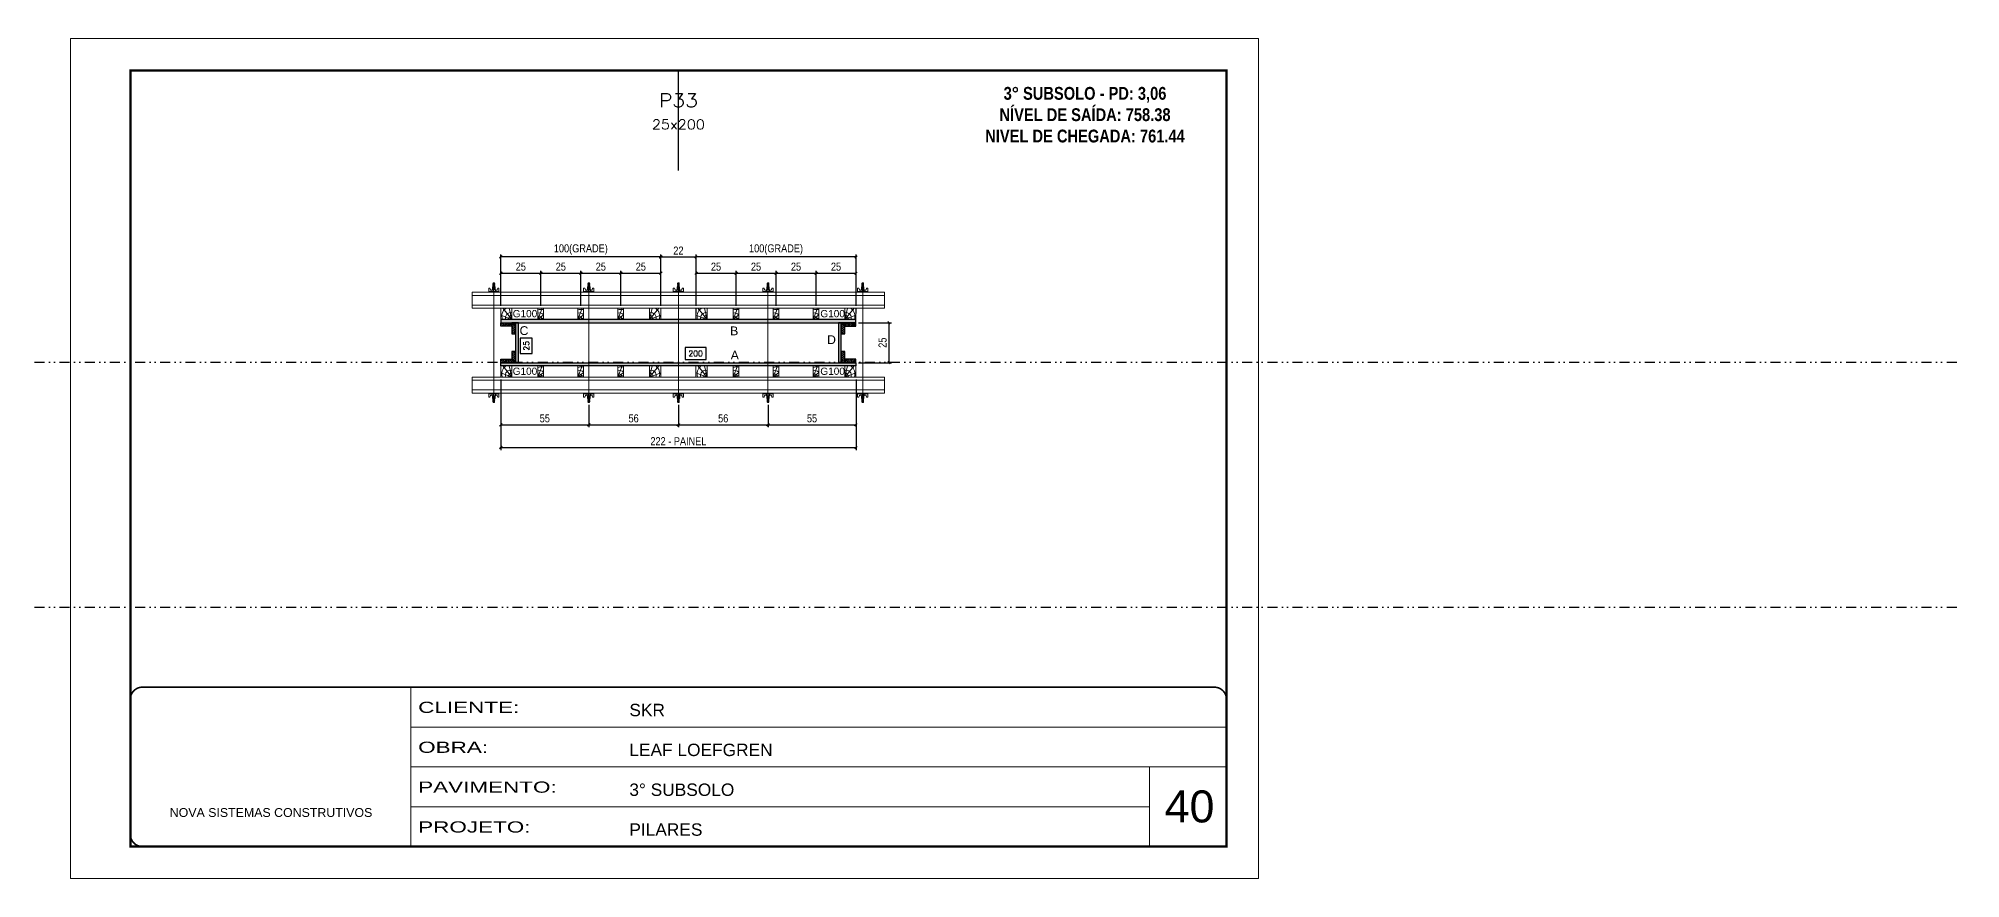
# Model space of a CAD drawing. Header units: millimetres. Extents: x 13777 to 27878, y -21631 to 6985.
# Drawn here: x 19129 to 21531, y -4402 to -3352 of the extents above; entities that cross this region are included whole.
import ezdxf
from ezdxf.enums import TextEntityAlignment as Align

# ---------------------------------------------------------------- set-up
doc = ezdxf.new("R2010")
doc.units = ezdxf.units.MM
for name, pattern in [('CONTINUO', [0]), ('DASHED', [0.75, 0.5, -0.25]), ('DIVIDE2', [0.625, 0.25, -0.125, 0, -0.125, 0, -0.125]), ('HIDDEN', [0.375, 0.25, -0.125])]:
    doc.linetypes.add(name, pattern=pattern)
for name, color, linetype, lineweight in [('CARIMBO', 255, 'Continuous', 9), ('Folhas', 255, 'Continuous', 9), ('Hachura', 251, 'Continuous', 9), ('Madeira', 126, 'Continuous', 18), ('Perfil Metálico', 224, 'Continuous', 18), ('SARRAFO DE PRESSAO', 251, 'DASHED', 9), ('Texto Seção', 7, 'Continuous', 15)]:
    doc.layers.add(name, color=color, linetype=linetype, lineweight=lineweight)
for name, color, linetype in [('CHAPA', 1, 'Continuous'), ('COTA', 241, 'Continuous'), ('NOMENCLATURA', 7, 'Continuous'), ('Nível', 160, 'Continuous'), ('SARRAFO', 251, 'Continuous'), ('Texto de Titulo', 7, 'Continuous'), ('Texto Qtd Sarr', 242, 'Continuous'), ('TEXTO_GERAL', 7, 'Continuous')]:
    doc.layers.add(name, color=color, linetype=linetype)
doc.styles.add('ARIAL', font='arial.ttf')
doc.styles.add('COTA TECNICA 2X', font='techl___.ttf', dxfattribs={"height": 10})
doc.styles.add('ROMANC', font='techb___.ttf', dxfattribs={"height": 2.5})
doc.styles.add('ROMANS', font='romans.shx')
doc.styles.add('SANSSERIF', font='sas_____.pfb')
doc.styles.add('Tecnologia', font='')
doc.styles.get('Tecnologia').set_extended_font_data('Forgotten Futurist')
doc.dimstyles.new('SECAO PILAR', dxfattribs={"dimtxt": 10, "dimasz": 3, "dimexe": 3, "dimexo": 3, "dimgap": 3, "dimtad": 1, "dimdec": 1, "dimlfac": 0.5, "dimzin": 12, "dimdsep": 46, "dimtxsty": 'COTA TECNICA 2X', "dimblk1": 'OBLIQUE', "dimblk2": 'OBLIQUE', "dimsah": 1, "dimcen": 0.9, "dimclrd": 256, "dimclre": 256, "dimclrt": 256, "dimadec": 1, "dimazin": 3, "dimtfac": 1, "dimtdec": 1, "dimtmove": 0, "dimatfit": 3, "dimfxl": 1, "dimtolj": 1, "dimtzin": 12, "dimarcsym": 0})
doc.dimstyles.new('SECÇÃO 2', dxfattribs={"dimtxt": 7, "dimasz": 6, "dimexe": 0.18, "dimexo": 2, "dimgap": -4, "dimtad": 3, "dimdec": 1, "dimlfac": 0.5, "dimzin": 12, "dimdsep": 46, "dimtxsty": 'ROMANS', "dimblk": 'ARCHTICK', "dimcen": 0.09, "dimse1": 1, "dimse2": 1, "dimsd1": 1, "dimsd2": 1, "dimclrd": 180, "dimclre": 5, "dimclrt": 1, "dimadec": 0, "dimazin": 3, "dimtfac": 1, "dimtdec": 1, "dimtofl": 0, "dimtmove": 0, "dimatfit": 3, "dimldrblk": 'ARCHTICK', "dimfxl": 1, "dimtolj": 1, "dimtzin": 0, "dimarcsym": 0})

# ---------------------------------------------------------------- blocks, each defined once
blk = doc.blocks.new('9999999999')
at = {"color": 30, "linetype": 'CONTINUO'}
for p, q in [((98564.6, 34230.2), (98564.6, 34429.4)), ((98564.6, 34379.6), (99584, 34379.6)), ((98564.6, 34329.8), (99488, 34329.8)), ((99584, 34329.8), (99488, 34329.8)), ((99488, 34329.8), (99488, 34230.2)), ((98564.6, 34280), (99488, 34280))]:
    blk.add_line(p, q, dxfattribs=at)
at = {"color": 30, "linetype": 'CONTINUO', "const_width": 2}
blk.add_lwpolyline([(99584, 34230.2), (99584, 34414.4, 0.414214), (99569, 34429.4), (98229, 34429.4, 0.414214), (98214, 34414.4), (98214, 34245.2, 0.414214), (98229, 34230.2), (99584, 34230.2)], format="xyb", dxfattribs=at)
at = {"layer": 'Folhas'}
blk.add_lwpolyline([(98139, 34190.2), (99624, 34190.2), (99624, 35240.2), (98139, 35240.2)], close=True, dxfattribs=at)
at = {"layer": 'Folhas', "color": 30, "const_width": 3}
blk.add_lwpolyline([(98214, 34230.2), (99584, 34230.2), (99584, 35200.2), (98214, 35200.2)], close=True, dxfattribs=at)
at = {"color": 7, "linetype": 'Continuous', "ltscale": 5, "style": 'ARIAL'}
for s, height, p in [('SKR', 15.48, (98837.7, 34393.1)), ('LEAF LOEFGREN', 15.483, (98837.7, 34343.3)), ('3° SUBSOLO', 15.48, (98837.7, 34293.5)), ('NOVA SISTEMAS CONSTRUTIVOS', 11.059, (98263.2, 34267.2)), ('PILARES', 15.48, (98837.7, 34243.7))]:
    blk.add_text(s, height=height, dxfattribs=at).set_placement(p)
at = {"layer": 'Folhas', "color": 7, "style": 'Tecnologia', "width": 1.5}
for s, p in [('CLIENTE:', (98573.7, 34397.2)), ('OBRA:', (98573.7, 34347.3)), ('PAVIMENTO:', (98573.7, 34297.5)), ('PROJETO:', (98573.7, 34247.7))]:
    blk.add_text(s, height=14, dxfattribs=at).set_placement(p)
blk = doc.blocks.new('*D1893')
at = {"layer": 'COTA', "color": 180, "lineweight": -2, "transparency": 16777216}
for p, q in [((19745.9, -3727), (19730.9, -3727)), ((19730.9, -3727), (19730.9, -3746.3)), ((19730.9, -3746.3), (19745.9, -3746.3)), ((19745.9, -3746.3), (19745.9, -3727))]:
    blk.add_line(p, q, dxfattribs=at)
at = {"layer": 'Defpoints', "color": 0, "transparency": 16777216}
for p in [(19745.8, -3707.7), (19745.8, -3757.7), (19749.9, -3757.7)]:
    blk.add_point(p, dxfattribs=at)
at = {"layer": 'COTA', "color": 1, "transparency": 16777216, "insert": (19738.4, -3736.6), "char_height": 7, "attachment_point": 5, "rotation": 90, "style": 'ROMANS'}
blk.add_mtext('\\A1;25', dxfattribs=at)
blk = doc.blocks.new('_ArchTick')
at = {"color": 0, "linetype": 'ByBlock', "const_width": 0.15}
blk.add_lwpolyline([(-0.5, -0.5), (0.5, 0.5)], dxfattribs=at)
blk = doc.blocks.new('*D1894')
at = {"layer": 'COTA', "color": 180, "lineweight": -2, "transparency": 16777216}
for p, q in [((19963, -3738.7), (19937, -3738.7)), ((19937, -3738.7), (19937, -3753.7)), ((19963, -3753.7), (19963, -3738.7)), ((19937, -3753.7), (19963, -3753.7))]:
    blk.add_line(p, q, dxfattribs=at)
at = {"layer": 'Defpoints', "color": 0, "transparency": 16777216}
for p in [(19728.5, -3757.7), (20128.5, -3757.7), (20128.5, -3757.7)]:
    blk.add_point(p, dxfattribs=at)
at = {"layer": 'COTA', "color": 1, "transparency": 16777216, "insert": (19950, -3746.2), "char_height": 7, "attachment_point": 5, "style": 'ROMANS'}
blk.add_mtext('\\A1;200', dxfattribs=at)
blk = doc.blocks.new('_Oblique')
at = {"color": 0, "linetype": 'ByBlock', "lineweight": -2}
blk.add_line((-0.5, -0.5), (0.5, 0.5), dxfattribs=at)
blk = doc.blocks.new('*D1895')
at = {"layer": 'COTA', "lineweight": -2, "transparency": 16777216}
for p, q in [((19706.5, -3778.7), (19706.5, -3866.9)), ((20150.5, -3778.7), (20150.5, -3866.9)), ((19706.5, -3863.9), (20150.5, -3863.9))]:
    blk.add_line(p, q, dxfattribs=at)
at = {"layer": 'Defpoints', "color": 0, "transparency": 16777216}
for p in [(19706.5, -3775.7), (20150.5, -3775.7), (20150.5, -3863.9)]:
    blk.add_point(p, dxfattribs=at)
at = {"layer": 'COTA', "lineweight": -2, "transparency": 16777216, "xscale": 3, "yscale": 3, "zscale": 3, "rotation": 180}
blk.add_blockref('_Oblique', (19706.5, -3863.9), dxfattribs=at)
at = {"layer": 'COTA', "lineweight": -2, "transparency": 16777216, "xscale": 3, "yscale": 3, "zscale": 3}
blk.add_blockref('_Oblique', (20150.5, -3863.9), dxfattribs=at)
at = {"layer": 'COTA', "transparency": 16777216, "insert": (19928.5, -3855.8), "char_height": 10, "attachment_point": 5, "style": 'COTA TECNICA 2X'}
blk.add_mtext('\\A1;222 - PAINEL', dxfattribs=at)
blk = doc.blocks.new('*D1896')
at = {"layer": 'COTA', "lineweight": -2, "transparency": 16777216}
for p, q in [((19706.5, -3778.7), (19706.5, -3838.4)), ((19816.5, -3810.5), (19816.5, -3838.4)), ((19706.5, -3835.4), (19816.5, -3835.4))]:
    blk.add_line(p, q, dxfattribs=at)
at = {"layer": 'Defpoints', "color": 0, "transparency": 16777216}
for p in [(19706.5, -3775.7), (19816.5, -3807.5), (19816.5, -3835.4)]:
    blk.add_point(p, dxfattribs=at)
at = {"layer": 'COTA', "lineweight": -2, "transparency": 16777216, "xscale": 3, "yscale": 3, "zscale": 3, "rotation": 180}
blk.add_blockref('_Oblique', (19706.5, -3835.4), dxfattribs=at)
at = {"layer": 'COTA', "lineweight": -2, "transparency": 16777216, "xscale": 3, "yscale": 3, "zscale": 3}
blk.add_blockref('_Oblique', (19816.5, -3835.4), dxfattribs=at)
at = {"layer": 'COTA', "transparency": 16777216, "insert": (19761.5, -3827.3), "char_height": 10, "attachment_point": 5, "style": 'COTA TECNICA 2X'}
blk.add_mtext('\\A1;55', dxfattribs=at)
blk = doc.blocks.new('*D1897')
at = {"layer": 'COTA', "lineweight": -2, "transparency": 16777216}
for p, q in [((20150.5, -3778.7), (20150.5, -3838.4)), ((20040.5, -3810.5), (20040.5, -3838.4)), ((20040.5, -3835.4), (20150.5, -3835.4))]:
    blk.add_line(p, q, dxfattribs=at)
at = {"layer": 'Defpoints', "color": 0, "transparency": 16777216}
for p in [(20150.5, -3775.7), (20040.5, -3807.5), (20150.5, -3835.4)]:
    blk.add_point(p, dxfattribs=at)
at = {"layer": 'COTA', "lineweight": -2, "transparency": 16777216, "xscale": 3, "yscale": 3, "zscale": 3, "rotation": 180}
blk.add_blockref('_Oblique', (20040.5, -3835.4), dxfattribs=at)
at = {"layer": 'COTA', "lineweight": -2, "transparency": 16777216, "xscale": 3, "yscale": 3, "zscale": 3}
blk.add_blockref('_Oblique', (20150.5, -3835.4), dxfattribs=at)
at = {"layer": 'COTA', "transparency": 16777216, "insert": (20095.5, -3827.3), "char_height": 10, "attachment_point": 5, "style": 'COTA TECNICA 2X'}
blk.add_mtext('\\A1;55', dxfattribs=at)
blk = doc.blocks.new('C')
at = {"layer": 'Hachura', "color": 0}
for p, q in [((0, 3.2), (0, -3.2)), ((0.4, 3.2), (0, 3.2)), ((0.5, 3.2), (0, 3.2)), ((0.5, 3), (0, 3)), ((0.5, 2.9), (0, 2.9)), ((0, 2.7), (0, -1.2)), ((0.5, 2.6), (0, 2.6)), ((0.5, 2.2), (0, 2.2)), ((0.5, 1.5), (0, 1.5)), ((0.4, 0.5), (0.2, 0.5)), ((0.4, -3.2), (0.4, 3.2)), ((0.4, 3.2), (2.6, 3.2)), ((1.7, 1), (0.4, 1)), ((1.5, 0.1), (0.4, 0.1)), ((1.4, 1.9), (1.4, 1)), ((2.6, 2.4), (1.5, 2.1)), ((1.7, -1), (1.7, 1)), ((1.7, 1), (1.7, 0.8)), ((1.7, 1), (1.7, 0.8)), ((1.7, 0.8), (3.4, 0.8)), ((3.4, 0.4), (1.7, 0.4)), ((2.6, 3.2), (2.6, 2.4)), ((3.3, 0.8), (3.3, -0.8)), ((3.4, 0.8), (3.4, -0.8)), ((3.7, 0.4), (3.4, 0.4)), ((3.8, -0.5), (3.4, 0.4)), ((3.4, 0.1), (3.7, -0.6)), ((3.7, 0.5), (4.3, -0.6)), ((3.7, 0.4), (4.2, -0.5)), ((4.4, -0.6), (3.8, 0.5)), ((4.2, 0.4), (3.9, 0.4)), ((4.4, -0.5), (3.9, 0.4)), ((4.2, 0.4), (4.3, 0.4)), ((4.3, 0.5), (4.8, -0.6)), ((4.3, 0.4), (4.7, -0.5)), ((5, -0.6), (4.4, 0.5)), ((4.5, 0.4), (4.8, 0.4)), ((5, -0.5), (4.5, 0.4)), ((4.8, 0.4), (5.3, -0.5)), ((4.9, 0.5), (5.4, -0.6)), ((5.5, -0.6), (5, 0.5)), ((5.6, -0.5), (5.1, 0.4)), ((5.4, 0.4), (5.1, 0.4)), ((5.6, -0.5), (5.1, 0.4)), ((5.4, 0.4), (5.7, -0.2)), ((5.5, 0.5), (5.7, -0.1)), ((5.7, 0.2), (5.6, 0.5)), ((5.7, 0.3), (5.7, 0.4)), ((5.7, 0.4), (5.7, 0.4)), ((5.7, 0.4), (5.9, 0.3)), ((5.7, 0.4), (5.7, -0.5)), ((5.9, -0.4), (5.9, 0.3)), ((0.4, 0), (0, 0)), ((0.5, -1.5), (0, -1.5)), ((0.5, -2.2), (0, -2.2)), ((0.5, -2.6), (0, -2.6)), ((0.5, -2.9), (0, -2.9)), ((0.5, -3), (0, -3)), ((0, -3.2), (2.6, -3.2)), ((0.5, -3.2), (0, -3.2)), ((0.1, -0.5), (0.3, -0.5)), ((0.3, -0.5), (0.4, -0.5)), ((0.4, 0), (0.4, -1)), ((0.4, -0.2), (1.5, -0.2)), ((0.4, -0.6), (0.4, -0.3)), ((0.4, -3.2), (0.4, -0.6)), ((0.4, -1), (1.7, -1)), ((1.4, -1.9), (1.4, -1)), ((2.6, -2.4), (1.5, -2.1)), ((3.4, -0.3), (1.7, -0.3)), ((3.4, -0.8), (1.7, -0.8)), ((2.6, -3.2), (2.6, -2.4)), ((3.4, -0.1), (3.6, -0.5)), ((3.4, -0.5), (3.6, -0.5)), ((3.8, -0.5), (4.2, -0.5)), ((4.4, -0.5), (4.7, -0.5)), ((4.6, -0.5), (4.7, -0.5)), ((5, -0.5), (5.3, -0.5)), ((5.6, -0.5), (5.7, -0.5)), ((5.7, -0.5), (5.9, -0.4)), ((5.7, -0.5), (5.7, -0.5))]:
    blk.add_line(p, q, dxfattribs=at)
for centre, radius, start, end in [((1.5, 1.9), 0.161, 104.7436, 180), ((1.4, 0), 0.129, 272.695, 87.305), ((3.8, 0.4), 0.143, 25.5688, 154.4312), ((4.4, 0.4), 0.143, 25.5688, 154.4312), ((5, 0.4), 0.143, 25.5688, 154.4312), ((5.5, 0.4), 0.143, 25.5688, 154.4312), ((0.2, -0.4), 0.174, 221.744, 317.8592), ((1.5, -1.9), 0.161, 180, 255.2564), ((3.7, -0.4), 0.174, 222.1408, 318.256), ((4.3, -0.4), 0.174, 222.1408, 318.256), ((4.9, -0.4), 0.174, 222.1408, 318.256), ((5.4, -0.4), 0.174, 222.1408, 318.256), ((5.6, -0.4), 0.174, 317.8592, 318.256)]:
    blk.add_arc(centre, radius, start, end, dxfattribs=at)
blk = doc.blocks.new('*D1912')
at = {"layer": 'COTA', "lineweight": -2, "transparency": 16777216}
for p, q in [((19928.5, -3810.5), (19928.5, -3838.4)), ((20040.5, -3810.5), (20040.5, -3838.4)), ((19928.5, -3835.4), (20040.5, -3835.4))]:
    blk.add_line(p, q, dxfattribs=at)
at = {"layer": 'Defpoints', "color": 0, "transparency": 16777216}
for p in [(19928.5, -3807.5), (20040.5, -3807.5), (20040.5, -3835.4)]:
    blk.add_point(p, dxfattribs=at)
at = {"layer": 'COTA', "lineweight": -2, "transparency": 16777216, "xscale": 3, "yscale": 3, "zscale": 3, "rotation": 180}
blk.add_blockref('_Oblique', (19928.5, -3835.4), dxfattribs=at)
at = {"layer": 'COTA', "lineweight": -2, "transparency": 16777216, "xscale": 3, "yscale": 3, "zscale": 3}
blk.add_blockref('_Oblique', (20040.5, -3835.4), dxfattribs=at)
at = {"layer": 'COTA', "transparency": 16777216, "insert": (19984.5, -3827.3), "char_height": 10, "attachment_point": 5, "style": 'COTA TECNICA 2X'}
blk.add_mtext('\\A1;56', dxfattribs=at)
blk = doc.blocks.new('*D1913')
at = {"layer": 'COTA', "lineweight": -2, "transparency": 16777216}
for p, q in [((20153.5, -3707.7), (20194.8, -3707.7)), ((20191.8, -3757.7), (20191.8, -3707.7)), ((20153.5, -3757.7), (20194.8, -3757.7))]:
    blk.add_line(p, q, dxfattribs=at)
at = {"layer": 'Defpoints', "color": 0, "transparency": 16777216}
for p in [(20150.5, -3707.7), (20191.8, -3707.7), (20150.5, -3757.7)]:
    blk.add_point(p, dxfattribs=at)
at = {"layer": 'COTA', "lineweight": -2, "transparency": 16777216, "xscale": 3, "yscale": 3, "zscale": 3}
for p, rotation in [((20191.8, -3707.7), 90), ((20191.8, -3757.7), 270)]:
    blk.add_blockref('_Oblique', p, dxfattribs=dict(at, rotation=rotation))
at = {"layer": 'COTA', "transparency": 16777216, "insert": (20183.7, -3732.7), "char_height": 10, "attachment_point": 5, "rotation": 90, "style": 'COTA TECNICA 2X'}
blk.add_mtext('\\A1;25', dxfattribs=at)
blk = doc.blocks.new('*D1914')
at = {"layer": 'COTA', "lineweight": -2, "transparency": 16777216}
for p, q in [((19816.5, -3810.5), (19816.5, -3838.4)), ((19928.5, -3810.5), (19928.5, -3838.4)), ((19816.5, -3835.4), (19928.5, -3835.4))]:
    blk.add_line(p, q, dxfattribs=at)
at = {"layer": 'Defpoints', "color": 0, "transparency": 16777216}
for p in [(19816.5, -3807.5), (19928.5, -3807.5), (19928.5, -3835.4)]:
    blk.add_point(p, dxfattribs=at)
at = {"layer": 'COTA', "lineweight": -2, "transparency": 16777216, "xscale": 3, "yscale": 3, "zscale": 3, "rotation": 180}
blk.add_blockref('_Oblique', (19816.5, -3835.4), dxfattribs=at)
at = {"layer": 'COTA', "lineweight": -2, "transparency": 16777216, "xscale": 3, "yscale": 3, "zscale": 3}
blk.add_blockref('_Oblique', (19928.5, -3835.4), dxfattribs=at)
at = {"layer": 'COTA', "transparency": 16777216, "insert": (19872.5, -3827.3), "char_height": 10, "attachment_point": 5, "style": 'COTA TECNICA 2X'}
blk.add_mtext('\\A1;56', dxfattribs=at)
blk = doc.blocks.new('PONTALETE')
at = {"layer": 'Madeira'}
for q in [(2.7, 7), (7, 5.8), (7, 1.7)]:
    blk.add_line((0, 0), q, dxfattribs=at)
blk.add_lwpolyline([(0, 0), (7, 0), (7, 7), (0, 7)], close=True, dxfattribs=at)
for centre, radius, start, end in [((2, 0.1), 6.23, 37.2818, 109.0913), ((1.1, 0.9), 3.19, 343.603, 109.9847), ((-0.2, -0.8), 3.09, 14.6322, 86.0383)]:
    blk.add_arc(centre, radius, start, end, dxfattribs=at)
blk = doc.blocks.new('MEIO PONTALETE')
at = {"layer": 'Madeira'}
for q in [(2.7, 7), (3.5, 2.9), (3.5, 0.9)]:
    blk.add_line((0, 0), q, dxfattribs=at)
blk.add_lwpolyline([(0, 0), (3.5, 0), (3.5, 7), (0, 7)], close=True, dxfattribs=at)
for centre, radius, start, end in [((2, 0.1), 6.23, 76.4499, 109.0913), ((1.1, 0.9), 3.19, 40.9063, 109.9847), ((-0.2, -0.8), 3.09, 14.6322, 86.0383)]:
    blk.add_arc(centre, radius, start, end, dxfattribs=at)
blk = doc.blocks.new('*D1898')
at = {"layer": 'COTA', "lineweight": -2, "transparency": 16777216}
for p, q in [((19950.5, -3686.7), (19950.5, -3642.8)), ((19950.5, -3645.8), (20000.5, -3645.8)), ((20000.5, -3686.7), (20000.5, -3642.8))]:
    blk.add_line(p, q, dxfattribs=at)
at = {"layer": 'Defpoints', "color": 0, "transparency": 16777216}
for p in [(20000.5, -3645.8), (19950.5, -3689.7), (20000.5, -3689.7)]:
    blk.add_point(p, dxfattribs=at)
at = {"layer": 'COTA', "lineweight": -2, "transparency": 16777216, "xscale": 3, "yscale": 3, "zscale": 3, "rotation": 180}
blk.add_blockref('_Oblique', (19950.5, -3645.8), dxfattribs=at)
at = {"layer": 'COTA', "lineweight": -2, "transparency": 16777216, "xscale": 3, "yscale": 3, "zscale": 3}
blk.add_blockref('_Oblique', (20000.5, -3645.8), dxfattribs=at)
at = {"layer": 'COTA', "transparency": 16777216, "insert": (19975.5, -3637.7), "char_height": 10, "attachment_point": 5, "style": 'COTA TECNICA 2X'}
blk.add_mtext('\\A1;25', dxfattribs=at)
blk = doc.blocks.new('*D1899')
at = {"layer": 'COTA', "lineweight": -2, "transparency": 16777216}
for p, q in [((19950.5, -3686.7), (19950.5, -3622.6)), ((20150.5, -3625.6), (19950.5, -3625.6)), ((20150.5, -3686.7), (20150.5, -3622.6))]:
    blk.add_line(p, q, dxfattribs=at)
at = {"layer": 'Defpoints', "color": 0, "transparency": 16777216}
for p in [(19950.5, -3625.6), (19950.5, -3689.7), (20150.5, -3689.7)]:
    blk.add_point(p, dxfattribs=at)
at = {"layer": 'COTA', "lineweight": -2, "transparency": 16777216, "xscale": 3, "yscale": 3, "zscale": 3, "rotation": 180}
blk.add_blockref('_Oblique', (19950.5, -3625.6), dxfattribs=at)
at = {"layer": 'COTA', "lineweight": -2, "transparency": 16777216, "xscale": 3, "yscale": 3, "zscale": 3}
blk.add_blockref('_Oblique', (20150.5, -3625.6), dxfattribs=at)
at = {"layer": 'COTA', "transparency": 16777216, "insert": (20050.5, -3616.3), "char_height": 10, "attachment_point": 5, "style": 'COTA TECNICA 2X'}
blk.add_mtext('\\A1;100(GRADE)', dxfattribs=at)
blk = doc.blocks.new('*D1915')
at = {"layer": 'COTA', "lineweight": -2, "transparency": 16777216}
for p, q in [((20000.5, -3686.7), (20000.5, -3642.8)), ((20000.5, -3645.8), (20050.5, -3645.8)), ((20050.5, -3686.7), (20050.5, -3642.8))]:
    blk.add_line(p, q, dxfattribs=at)
at = {"layer": 'Defpoints', "color": 0, "transparency": 16777216}
for p in [(20050.5, -3645.8), (20000.5, -3689.7), (20050.5, -3689.7)]:
    blk.add_point(p, dxfattribs=at)
at = {"layer": 'COTA', "lineweight": -2, "transparency": 16777216, "xscale": 3, "yscale": 3, "zscale": 3, "rotation": 180}
blk.add_blockref('_Oblique', (20000.5, -3645.8), dxfattribs=at)
at = {"layer": 'COTA', "lineweight": -2, "transparency": 16777216, "xscale": 3, "yscale": 3, "zscale": 3}
blk.add_blockref('_Oblique', (20050.5, -3645.8), dxfattribs=at)
at = {"layer": 'COTA', "transparency": 16777216, "insert": (20025.5, -3637.7), "char_height": 10, "attachment_point": 5, "style": 'COTA TECNICA 2X'}
blk.add_mtext('\\A1;25', dxfattribs=at)
blk = doc.blocks.new('*D1916')
at = {"layer": 'COTA', "lineweight": -2, "transparency": 16777216}
for p, q in [((20050.5, -3686.7), (20050.5, -3642.8)), ((20050.5, -3645.8), (20100.5, -3645.8)), ((20100.5, -3686.7), (20100.5, -3642.8))]:
    blk.add_line(p, q, dxfattribs=at)
at = {"layer": 'Defpoints', "color": 0, "transparency": 16777216}
for p in [(20100.5, -3645.8), (20050.5, -3689.7), (20100.5, -3689.7)]:
    blk.add_point(p, dxfattribs=at)
at = {"layer": 'COTA', "lineweight": -2, "transparency": 16777216, "xscale": 3, "yscale": 3, "zscale": 3, "rotation": 180}
blk.add_blockref('_Oblique', (20050.5, -3645.8), dxfattribs=at)
at = {"layer": 'COTA', "lineweight": -2, "transparency": 16777216, "xscale": 3, "yscale": 3, "zscale": 3}
blk.add_blockref('_Oblique', (20100.5, -3645.8), dxfattribs=at)
at = {"layer": 'COTA', "transparency": 16777216, "insert": (20075.5, -3637.7), "char_height": 10, "attachment_point": 5, "style": 'COTA TECNICA 2X'}
blk.add_mtext('\\A1;25', dxfattribs=at)
blk = doc.blocks.new('*D1917')
at = {"layer": 'COTA', "lineweight": -2, "transparency": 16777216}
for p, q in [((20100.5, -3686.7), (20100.5, -3642.8)), ((20100.5, -3645.8), (20150.5, -3645.8)), ((20150.5, -3686.7), (20150.5, -3642.8))]:
    blk.add_line(p, q, dxfattribs=at)
at = {"layer": 'Defpoints', "color": 0, "transparency": 16777216}
for p in [(20150.5, -3645.8), (20100.5, -3689.7), (20150.5, -3689.7)]:
    blk.add_point(p, dxfattribs=at)
at = {"layer": 'COTA', "lineweight": -2, "transparency": 16777216, "xscale": 3, "yscale": 3, "zscale": 3, "rotation": 180}
blk.add_blockref('_Oblique', (20100.5, -3645.8), dxfattribs=at)
at = {"layer": 'COTA', "lineweight": -2, "transparency": 16777216, "xscale": 3, "yscale": 3, "zscale": 3}
blk.add_blockref('_Oblique', (20150.5, -3645.8), dxfattribs=at)
at = {"layer": 'COTA', "transparency": 16777216, "insert": (20125.5, -3637.7), "char_height": 10, "attachment_point": 5, "style": 'COTA TECNICA 2X'}
blk.add_mtext('\\A1;25', dxfattribs=at)
blk = doc.blocks.new('*D1900')
at = {"layer": 'COTA', "lineweight": -2, "transparency": 16777216}
for p, q in [((19706.5, -3686.7), (19706.5, -3642.8)), ((19706.5, -3645.8), (19756.5, -3645.8)), ((19756.5, -3686.7), (19756.5, -3642.8))]:
    blk.add_line(p, q, dxfattribs=at)
at = {"layer": 'Defpoints', "color": 0, "transparency": 16777216}
for p in [(19756.5, -3645.8), (19706.5, -3689.7), (19756.5, -3689.7)]:
    blk.add_point(p, dxfattribs=at)
at = {"layer": 'COTA', "lineweight": -2, "transparency": 16777216, "xscale": 3, "yscale": 3, "zscale": 3, "rotation": 180}
blk.add_blockref('_Oblique', (19706.5, -3645.8), dxfattribs=at)
at = {"layer": 'COTA', "lineweight": -2, "transparency": 16777216, "xscale": 3, "yscale": 3, "zscale": 3}
blk.add_blockref('_Oblique', (19756.5, -3645.8), dxfattribs=at)
at = {"layer": 'COTA', "transparency": 16777216, "insert": (19731.5, -3637.7), "char_height": 10, "attachment_point": 5, "style": 'COTA TECNICA 2X'}
blk.add_mtext('\\A1;25', dxfattribs=at)
blk = doc.blocks.new('*D1901')
at = {"layer": 'COTA', "lineweight": -2, "transparency": 16777216}
for p, q in [((19706.5, -3686.7), (19706.5, -3622.6)), ((19906.5, -3625.6), (19706.5, -3625.6)), ((19906.5, -3686.7), (19906.5, -3622.6))]:
    blk.add_line(p, q, dxfattribs=at)
at = {"layer": 'Defpoints', "color": 0, "transparency": 16777216}
for p in [(19706.5, -3625.6), (19706.5, -3689.7), (19906.5, -3689.7)]:
    blk.add_point(p, dxfattribs=at)
at = {"layer": 'COTA', "lineweight": -2, "transparency": 16777216, "xscale": 3, "yscale": 3, "zscale": 3, "rotation": 180}
blk.add_blockref('_Oblique', (19706.5, -3625.6), dxfattribs=at)
at = {"layer": 'COTA', "lineweight": -2, "transparency": 16777216, "xscale": 3, "yscale": 3, "zscale": 3}
blk.add_blockref('_Oblique', (19906.5, -3625.6), dxfattribs=at)
at = {"layer": 'COTA', "transparency": 16777216, "insert": (19806.5, -3616.3), "char_height": 10, "attachment_point": 5, "style": 'COTA TECNICA 2X'}
blk.add_mtext('\\A1;100(GRADE)', dxfattribs=at)
blk = doc.blocks.new('*D1918')
at = {"layer": 'COTA', "lineweight": -2, "transparency": 16777216}
for p, q in [((19756.5, -3686.7), (19756.5, -3642.8)), ((19756.5, -3645.8), (19806.5, -3645.8)), ((19806.5, -3686.7), (19806.5, -3642.8))]:
    blk.add_line(p, q, dxfattribs=at)
at = {"layer": 'Defpoints', "color": 0, "transparency": 16777216}
for p in [(19806.5, -3645.8), (19756.5, -3689.7), (19806.5, -3689.7)]:
    blk.add_point(p, dxfattribs=at)
at = {"layer": 'COTA', "lineweight": -2, "transparency": 16777216, "xscale": 3, "yscale": 3, "zscale": 3, "rotation": 180}
blk.add_blockref('_Oblique', (19756.5, -3645.8), dxfattribs=at)
at = {"layer": 'COTA', "lineweight": -2, "transparency": 16777216, "xscale": 3, "yscale": 3, "zscale": 3}
blk.add_blockref('_Oblique', (19806.5, -3645.8), dxfattribs=at)
at = {"layer": 'COTA', "transparency": 16777216, "insert": (19781.5, -3637.7), "char_height": 10, "attachment_point": 5, "style": 'COTA TECNICA 2X'}
blk.add_mtext('\\A1;25', dxfattribs=at)
blk = doc.blocks.new('*D1919')
at = {"layer": 'COTA', "lineweight": -2, "transparency": 16777216}
for p, q in [((19806.5, -3686.7), (19806.5, -3642.8)), ((19806.5, -3645.8), (19856.5, -3645.8)), ((19856.5, -3686.7), (19856.5, -3642.8))]:
    blk.add_line(p, q, dxfattribs=at)
at = {"layer": 'Defpoints', "color": 0, "transparency": 16777216}
for p in [(19856.5, -3645.8), (19806.5, -3689.7), (19856.5, -3689.7)]:
    blk.add_point(p, dxfattribs=at)
at = {"layer": 'COTA', "lineweight": -2, "transparency": 16777216, "xscale": 3, "yscale": 3, "zscale": 3, "rotation": 180}
blk.add_blockref('_Oblique', (19806.5, -3645.8), dxfattribs=at)
at = {"layer": 'COTA', "lineweight": -2, "transparency": 16777216, "xscale": 3, "yscale": 3, "zscale": 3}
blk.add_blockref('_Oblique', (19856.5, -3645.8), dxfattribs=at)
at = {"layer": 'COTA', "transparency": 16777216, "insert": (19831.5, -3637.7), "char_height": 10, "attachment_point": 5, "style": 'COTA TECNICA 2X'}
blk.add_mtext('\\A1;25', dxfattribs=at)
blk = doc.blocks.new('*D1920')
at = {"layer": 'COTA', "lineweight": -2, "transparency": 16777216}
for p, q in [((19856.5, -3686.7), (19856.5, -3642.8)), ((19856.5, -3645.8), (19906.5, -3645.8)), ((19906.5, -3686.7), (19906.5, -3642.8))]:
    blk.add_line(p, q, dxfattribs=at)
at = {"layer": 'Defpoints', "color": 0, "transparency": 16777216}
for p in [(19906.5, -3645.8), (19856.5, -3689.7), (19906.5, -3689.7)]:
    blk.add_point(p, dxfattribs=at)
at = {"layer": 'COTA', "lineweight": -2, "transparency": 16777216, "xscale": 3, "yscale": 3, "zscale": 3, "rotation": 180}
blk.add_blockref('_Oblique', (19856.5, -3645.8), dxfattribs=at)
at = {"layer": 'COTA', "lineweight": -2, "transparency": 16777216, "xscale": 3, "yscale": 3, "zscale": 3}
blk.add_blockref('_Oblique', (19906.5, -3645.8), dxfattribs=at)
at = {"layer": 'COTA', "transparency": 16777216, "insert": (19881.5, -3637.7), "char_height": 10, "attachment_point": 5, "style": 'COTA TECNICA 2X'}
blk.add_mtext('\\A1;25', dxfattribs=at)
blk = doc.blocks.new('*D1905')
at = {"layer": 'COTA', "lineweight": -2, "transparency": 16777216}
for p, q in [((19906.5, -3686.7), (19906.5, -3622.6)), ((19906.5, -3625.6), (19950.5, -3625.6)), ((19950.5, -3686.7), (19950.5, -3622.6))]:
    blk.add_line(p, q, dxfattribs=at)
at = {"layer": 'Defpoints', "color": 0, "transparency": 16777216}
for p in [(19950.5, -3625.6), (19906.5, -3689.7), (19950.5, -3689.7)]:
    blk.add_point(p, dxfattribs=at)
at = {"layer": 'COTA', "lineweight": -2, "transparency": 16777216, "xscale": 3, "yscale": 3, "zscale": 3, "rotation": 180}
blk.add_blockref('_Oblique', (19906.5, -3625.6), dxfattribs=at)
at = {"layer": 'COTA', "lineweight": -2, "transparency": 16777216, "xscale": 3, "yscale": 3, "zscale": 3}
blk.add_blockref('_Oblique', (19950.5, -3625.6), dxfattribs=at)
at = {"layer": 'COTA', "transparency": 16777216, "insert": (19928.5, -3617.6), "char_height": 10, "attachment_point": 5, "style": 'COTA TECNICA 2X'}
blk.add_mtext('\\A1;22', dxfattribs=at)
blk = doc.blocks.new('titulo1')
at = {"layer": 'Defpoints', "color": 252, "linetype": 'HIDDEN', "ltscale": 2}
blk.add_line((0, 0), (0, 125), dxfattribs=at)
at = {"layer": 'Defpoints', "style": 'ROMANS', "oblique": 15}
blk.add_attdef('FOLHA', text='', height=10, dxfattribs=at).set_placement((0, 15.6), align=Align.MIDDLE_CENTER)
at = {"layer": 'Texto Qtd Sarr', "color": 3, "style": 'ROMANS', "oblique": 15}
for tag, height, p in [('TITULO', 17, (0, 71.4)), ('SEÇÃO', 12, (0, 41.5))]:
    blk.add_attdef(tag, text='', height=height, dxfattribs=at).set_placement(p, align=Align.MIDDLE_CENTER)

msp = doc.modelspace()

# ---------------------------------------------------------------- hatches: boundary and pattern name
at = {"layer": 'Hachura'}
h = msp.add_hatch(color=256, dxfattribs=at)
h.dxf.hatch_style = 1
h.paths.add_polyline_path([(20150.47, -3707.7), (20150.47, -3703.7), (19706.47, -3703.7), (19706.47, -3707.7)])
h = msp.add_hatch(dxfattribs=at)
h.set_pattern_fill('ANSI31', color=256, scale=0.5, angle=180, style=0)
h.set_pattern_definition([(225, (10582.515, -26603.5088), (1.12253202, -1.12253202), [])])
h.paths.add_polyline_path([(19720.47, -3712.1), (19720.47, -3707.7), (19706.47, -3707.7), (19706.47, -3712.1)])
h = msp.add_hatch(dxfattribs=at)
h.set_pattern_fill('ANSI31', color=256, scale=0.5, angle=270, style=0)
h.set_pattern_definition([(315, (42616.275, -13210.6525), (1.12253202, 1.12253202), [])])
h.paths.add_polyline_path([(19724.87, -3721.7), (19720.47, -3721.7), (19720.47, -3707.7), (19724.87, -3707.7)])
h = msp.add_hatch(color=256, dxfattribs=at)
h.dxf.hatch_style = 1
h.paths.add_polyline_path([(19724.87, -3757.7), (19728.47, -3757.7), (19728.47, -3707.7), (19724.87, -3707.7)])
h = msp.add_hatch(color=256, dxfattribs=at)
h.dxf.hatch_style = 1
h.paths.add_polyline_path([(20128.47, -3757.7), (20132.07, -3757.7), (20132.07, -3707.7), (20128.47, -3707.7)])
h = msp.add_hatch(dxfattribs=at)
h.set_pattern_fill('ANSI31', color=256, scale=0.5, angle=270, style=0)
h.set_pattern_definition([(315, (43027.875, -13210.6525), (1.12253202, 1.12253202), [])])
h.paths.add_polyline_path([(20136.47, -3721.7), (20132.07, -3721.7), (20132.07, -3707.7), (20136.47, -3707.7)])
h = msp.add_hatch(dxfattribs=at)
h.set_pattern_fill('ANSI31', color=256, scale=0.5, angle=180, style=0)
h.set_pattern_definition([(225, (11012.515, -26637.1088), (1.12253202, -1.12253202), [])])
h.paths.add_polyline_path([(20150.47, -3707.7), (20150.47, -3712.1), (20136.47, -3712.1), (20136.47, -3707.7)])
h = msp.add_hatch(dxfattribs=at)
h.set_pattern_fill('ANSI31', color=256, scale=0.5, angle=270, style=0)
h.set_pattern_definition([(315, (42616.275, -13246.6525), (1.12253202, 1.12253202), [])])
h.paths.add_polyline_path([(19724.87, -3757.7), (19720.47, -3757.7), (19720.47, -3743.7), (19724.87, -3743.7)])
h = msp.add_hatch(dxfattribs=at)
h.set_pattern_fill('ANSI31', color=256, scale=0.5, angle=270, style=0)
h.set_pattern_definition([(315, (43027.875, -13246.6525), (1.12253202, 1.12253202), [])])
h.paths.add_polyline_path([(20136.47, -3757.7), (20132.07, -3757.7), (20132.07, -3743.7), (20136.47, -3743.7)])
h = msp.add_hatch(dxfattribs=at)
h.set_pattern_fill('ANSI31', color=256, scale=0.5, angle=180, style=0)
h.set_pattern_definition([(225, (10582.515, -26649.1088), (1.12253202, -1.12253202), [])])
h.paths.add_polyline_path([(19720.47, -3757.7), (19720.47, -3753.3), (19706.47, -3753.3), (19706.47, -3757.7)])
h = msp.add_hatch(color=256, dxfattribs=at)
h.dxf.hatch_style = 1
h.paths.add_polyline_path([(20150.47, -3757.7), (20150.47, -3761.7), (19706.47, -3761.7), (19706.47, -3757.7)])
h = msp.add_hatch(dxfattribs=at)
h.set_pattern_fill('ANSI31', color=256, scale=0.5, angle=180, style=0)
h.set_pattern_definition([(225, (10647.515, -26649.1088), (1.12253202, -1.12253202), [])])
h.paths.add_polyline_path([(20136.47, -3757.7), (20136.47, -3753.3), (20150.47, -3753.3), (20150.47, -3757.7)])

# ---------------------------------------------------------------- linework, layer by layer
at = {"layer": 'CHAPA'}
for points in [[(20150.47, -3707.7), (20150.47, -3703.7), (19706.47, -3703.7), (19706.47, -3707.7)], [(19724.87, -3757.7), (19728.47, -3757.7), (19728.47, -3707.7), (19724.87, -3707.7)], [(20128.47, -3757.7), (20132.07, -3757.7), (20132.07, -3707.7), (20128.47, -3707.7)], [(20150.47, -3757.7), (20150.47, -3761.7), (19706.47, -3761.7), (19706.47, -3757.7)]]:
    msp.add_lwpolyline(points, close=True, dxfattribs=at)
at = {"layer": 'Hachura'}
for p, q in [((19697.78, -3806.47), (19697.78, -3662.73)), ((19816.47, -3806.47), (19816.47, -3662.73)), ((19928.47, -3806.47), (19928.47, -3662.73)), ((20040.47, -3806.47), (20040.47, -3662.73)), ((20158.86, -3806.47), (20158.86, -3662.73))]:
    msp.add_line(p, q, dxfattribs=at)
at = {"layer": 'Madeira'}
for points in [[(19706.47, -3703.7), (19706.48, -3689.7), (19906.48, -3689.7), (19906.46, -3703.7)], [(19950.47, -3703.7), (19950.49, -3689.7), (20150.48, -3689.7), (20150.47, -3703.7)], [(19706.45, -3775.68), (19706.47, -3761.68), (19906.46, -3761.69), (19906.44, -3775.69)], [(19950.46, -3775.68), (19950.47, -3761.68), (20150.47, -3761.69), (20150.45, -3775.69)]]:
    msp.add_lwpolyline(points, close=True, dxfattribs=at)
at = {"layer": 'Nível', "color": 4, "linetype": 'DIVIDE2', "ltscale": 50}
for p, q in [((13777.11, -3757.17), (21531.15, -3757.17)), ((13777.11, -4063.17), (21531.15, -4063.17))]:
    msp.add_line(p, q, dxfattribs=at)
at = {"layer": 'Perfil Metálico'}
for p, q in [((20186.18, -3673.76), (19670.75, -3673.76)), ((20186.18, -3685.76), (19670.75, -3685.76)), ((20186.18, -3779.7), (19670.75, -3779.7)), ((20186.18, -3791.7), (19670.75, -3791.7))]:
    msp.add_line(p, q, dxfattribs=at)
for points in [[(20186.18, -3689.7), (20186.18, -3669.7), (19670.75, -3669.76), (19670.75, -3689.76)], [(19670.75, -3775.7), (19670.75, -3795.7), (20186.18, -3795.64), (20186.18, -3775.64)]]:
    msp.add_lwpolyline(points, close=True, dxfattribs=at)
at = {"layer": 'SARRAFO'}
for points in [[(19706.47, -3707.7), (19720.47, -3707.7), (19720.47, -3712.1), (19706.47, -3712.1)], [(19706.47, -3707.7), (19720.47, -3707.7), (19720.47, -3712.1), (19706.47, -3712.1)], [(19720.47, -3707.7), (19720.47, -3721.7), (19724.87, -3721.7), (19724.87, -3707.7)], [(19720.47, -3707.7), (19720.47, -3721.7), (19724.87, -3721.7), (19724.87, -3707.7)], [(20132.07, -3707.7), (20132.07, -3721.7), (20136.47, -3721.7), (20136.47, -3707.7)], [(20132.07, -3707.7), (20132.07, -3721.7), (20136.47, -3721.7), (20136.47, -3707.7)], [(20136.47, -3712.1), (20150.47, -3712.1), (20150.47, -3707.7), (20136.47, -3707.7)], [(20136.47, -3712.1), (20150.47, -3712.1), (20150.47, -3707.7), (20136.47, -3707.7)], [(19720.47, -3743.7), (19720.47, -3757.7), (19724.87, -3757.7), (19724.87, -3743.7)], [(19720.47, -3743.7), (19720.47, -3757.7), (19724.87, -3757.7), (19724.87, -3743.7)], [(20132.07, -3743.7), (20132.07, -3757.7), (20136.47, -3757.7), (20136.47, -3743.7)], [(20132.07, -3743.7), (20132.07, -3757.7), (20136.47, -3757.7), (20136.47, -3743.7)], [(19706.47, -3753.3), (19720.47, -3753.3), (19720.47, -3757.7), (19706.47, -3757.7)], [(19706.47, -3753.3), (19720.47, -3753.3), (19720.47, -3757.7), (19706.47, -3757.7)], [(20150.47, -3753.3), (20136.47, -3753.3), (20136.47, -3757.7), (20150.47, -3757.7)], [(20150.47, -3753.3), (20136.47, -3753.3), (20136.47, -3757.7), (20150.47, -3757.7)]]:
    msp.add_lwpolyline(points, close=True, dxfattribs=at)

# ---------------------------------------------------------------- block references
at = {"layer": 'Hachura', "linetype": 'Continuous', "yscale": 2, "zscale": 2}
for p, xscale, rotation in [((19697.79, -3669.73), -2, 270), ((19816.46, -3669.73), 2, 90.00000000000001), ((19928.46, -3669.73), 2, 90.00000000000001), ((20040.46, -3669.73), 2, 90.00000000000001), ((20158.85, -3669.73), 2, 90.00000000000001), ((19697.78, -3795.67), 2, 270), ((19816.47, -3795.67), -2, 90), ((19928.47, -3795.67), -2, 90), ((20040.47, -3795.67), -2, 90), ((20158.86, -3795.67), -2, 90)]:
    msp.add_blockref('C', p, dxfattribs=dict(at, xscale=xscale, rotation=rotation))
at = {"layer": 'Madeira'}
for name, p, xscale, yscale, zscale, rotation in [('PONTALETE', (19720.47, -3703.7), 2, 2, 2, 89.93708930310329), ('MEIO PONTALETE', (19752.97, -3703.7), 1.999999997962732, 1.999999997962732, 1.999999997962732, 359.9370893031033), ('MEIO PONTALETE', (19802.97, -3703.7), 1.999999997962732, 1.999999997962732, 1.999999997962732, 359.9370893031033), ('MEIO PONTALETE', (19852.97, -3703.7), 1.999999997962732, 1.999999997962732, 1.999999997962732, 359.9370893031033), ('PONTALETE', (19892.46, -3703.69), -2, 2, 2, 269.9370893031033), ('PONTALETE', (19964.47, -3703.7), 2, 2, 2, 89.93708930310329), ('MEIO PONTALETE', (19996.97, -3703.7), 1.999999997962732, 1.999999997962732, 1.999999997962732, 359.9370893031033), ('MEIO PONTALETE', (20046.97, -3703.7), 1.999999997962732, 1.999999997962732, 1.999999997962732, 359.9370893031033), ('MEIO PONTALETE', (20096.97, -3703.7), 1.999999997962732, 1.999999997962732, 1.999999997962732, 359.9370893031033), ('PONTALETE', (20136.47, -3703.69), -2, 2, 2, 269.9370893031033), ('PONTALETE', (19720.45, -3775.69), 2, 2, 2, 89.93708930310329), ('MEIO PONTALETE', (19752.95, -3775.68), 1.999999997962732, 1.999999997962732, 1.999999997962732, 359.9370893031033), ('MEIO PONTALETE', (19802.95, -3775.68), 1.999999997962732, 1.999999997962732, 1.999999997962732, 359.9370893031033), ('MEIO PONTALETE', (19852.95, -3775.68), 1.999999997962732, 1.999999997962732, 1.999999997962732, 359.9370893031033), ('PONTALETE', (19892.44, -3775.67), -2, 2, 2, 269.9370893031033), ('PONTALETE', (19964.46, -3775.69), 2, 2, 2, 89.93708930310329), ('MEIO PONTALETE', (19996.96, -3775.68), 1.999999997962732, 1.999999997962732, 1.999999997962732, 359.9370893031033), ('MEIO PONTALETE', (20046.96, -3775.68), 1.999999997962732, 1.999999997962732, 1.999999997962732, 359.9370893031033), ('MEIO PONTALETE', (20096.96, -3775.68), 1.999999997962732, 1.999999997962732, 1.999999997962732, 359.9370893031033), ('PONTALETE', (20136.45, -3775.67), -2, 2, 2, 269.9370893031033)]:
    msp.add_blockref(name, p, dxfattribs=dict(at, xscale=xscale, yscale=yscale, zscale=zscale, rotation=rotation))
at = {"layer": 'SARRAFO DE PRESSAO', "color": 6, "linetype": 'ByBlock'}
msp.add_blockref('9999999999', (-78970.51, -38592.65), dxfattribs=at)
at = {"layer": 'Texto Seção'}
ref = msp.add_blockref('titulo1', (19928.47, -3517.45), dxfattribs=at)
ref.add_attrib('TITULO', 'P33', dxfattribs={"layer": 'Texto de Titulo', "color": 7, "height": 17, "style": 'ROMANS', "width": 1.1}).set_placement((19928.47, -3429.95), align=Align.MIDDLE_CENTER)
ref.add_attrib('SEÇÃO', '25x200', dxfattribs={"layer": 'Texto de Titulo', "color": 7, "height": 12, "style": 'ROMANS', "width": 1.1}).set_placement((19928.47, -3459.95), align=Align.MIDDLE_CENTER)

# ---------------------------------------------------------------- texts
at = {"layer": 'CARIMBO', "style": 'ARIAL'}
msp.add_text('40', height=40, dxfattribs=at).set_placement((20536.33, -4332.3))
at = {"layer": 'NOMENCLATURA', "color": 2, "insert": (20436.75, -3386.39), "char_height": 16, "attachment_point": 2, "style": 'ROMANC'}
msp.add_mtext_dynamic_manual_height_columns('\\P3° SUBSOLO - PD: 3,06\\PNÍVEL DE SAÍDA: 758.38\\PNIVEL DE CHEGADA: 761.44', width=300.2766, gutter_width=1, heights=[0], dxfattribs=at)
at = {"layer": 'TEXTO_GERAL', "color": 0, "linetype": 'Continuous', "style": 'SANSSERIF'}
for p in [(19721.32, -3696.4), (20105.87, -3696.4), (19721.31, -3768.39), (20105.85, -3768.39)]:
    msp.add_text('G100', height=9, dxfattribs=at).set_placement(p, align=Align.MIDDLE_LEFT)
at = {"layer": 'TEXTO_GERAL', "style": 'ARIAL'}
for s, p in [('C', (19735.48, -3717.64)), ('B', (19998.23, -3717.95)), ('D', (20119.83, -3728.98)), ('A', (19998.98, -3748.18))]:
    msp.add_text(s, height=11, dxfattribs=at).set_placement(p, align=Align.MIDDLE_CENTER)

# ---------------------------------------------------------------- dimensions: what is measured, and where the dimension line sits
at = {"layer": 'COTA'}
for base, p1, p2, text, picture, middle in [((19706.48, -3625.57), (19906.48, -3689.71), (19706.48, -3689.69), '<>(GRADE)', '*D1901', (19806.48, -3616.35)), ((19950.49, -3625.57), (20150.48, -3689.71), (19950.49, -3689.69), '<>(GRADE)', '*D1899', (20050.49, -3616.35)), ((20150.47, -3863.86), (19706.47, -3775.69), (20150.47, -3775.65), '<> - PAINEL', '*D1895', (19928.47, -3855.79))]:
    dim = msp.add_linear_dim(base=base, p1=p1, p2=p2, text=text, dimstyle='SECAO PILAR', dxfattribs=at)
    dim.commit()
    dim.dimension.update_dxf_attribs({"geometry": picture, "text_midpoint": middle})
for base, p1, p2, picture, middle in [((19950.49, -3625.57), (19906.48, -3689.73), (19950.49, -3689.69), '*D1905', (19928.48, -3617.57)), ((19756.48, -3645.76), (19706.48, -3689.69), (19756.48, -3689.7), '*D1900', (19731.48, -3637.65)), ((19806.48, -3645.76), (19756.48, -3689.7), (19806.48, -3689.7), '*D1918', (19781.48, -3637.65)), ((19856.48, -3645.76), (19806.48, -3689.7), (19856.48, -3689.7), '*D1919', (19831.48, -3637.65)), ((19906.48, -3645.76), (19856.48, -3689.7), (19906.48, -3689.7), '*D1920', (19881.48, -3637.65)), ((20000.49, -3645.76), (19950.49, -3689.69), (20000.49, -3689.7), '*D1898', (19975.49, -3637.65)), ((20050.49, -3645.76), (20000.49, -3689.7), (20050.49, -3689.7), '*D1915', (20025.49, -3637.65)), ((20100.49, -3645.76), (20050.49, -3689.7), (20100.49, -3689.7), '*D1916', (20075.49, -3637.65)), ((20150.48, -3645.76), (20100.49, -3689.7), (20150.48, -3689.7), '*D1917', (20125.49, -3637.65)), ((19816.53, -3835.44), (19706.47, -3775.7), (19816.53, -3807.47), '*D1896', (19761.5, -3827.33)), ((20150.47, -3835.44), (20040.53, -3807.47), (20150.47, -3775.7), '*D1897', (20095.5, -3827.33)), ((19928.53, -3835.44), (19816.53, -3807.47), (19928.53, -3807.47), '*D1914', (19872.53, -3827.33)), ((20040.53, -3835.44), (19928.53, -3807.47), (20040.53, -3807.47), '*D1912', (19984.53, -3827.33))]:
    dim = msp.add_linear_dim(base=base, p1=p1, p2=p2, dimstyle='SECAO PILAR', dxfattribs=at)
    dim.commit()
    dim.dimension.update_dxf_attribs({"geometry": picture, "text_midpoint": middle})
dim = msp.add_linear_dim(base=(19749.88, -3757.7), p1=(19745.79, -3707.7), p2=(19745.79, -3757.7), angle=270, dimstyle='SECÇÃO 2', dxfattribs=at)
dim.commit()
dim.dimension.update_dxf_attribs({"geometry": '*D1893', "text_midpoint": (19749.88, -3736.63), "dimtype": 160})
dim = msp.add_linear_dim(base=(20191.77, -3707.7), p1=(20150.47, -3757.7), p2=(20150.47, -3707.7), angle=90, dimstyle='SECAO PILAR', dxfattribs=at)
dim.commit()
dim.dimension.update_dxf_attribs({"geometry": '*D1913', "text_midpoint": (20183.66, -3732.7)})
dim = msp.add_linear_dim(base=(20128.47, -3757.7), p1=(19728.47, -3757.7), p2=(20128.47, -3757.7), dimstyle='SECÇÃO 2', dxfattribs=at)
dim.commit()
dim.dimension.update_dxf_attribs({"geometry": '*D1894', "text_midpoint": (19949.98, -3757.7), "dimtype": 160})

doc.saveas('drawing.dxf')
